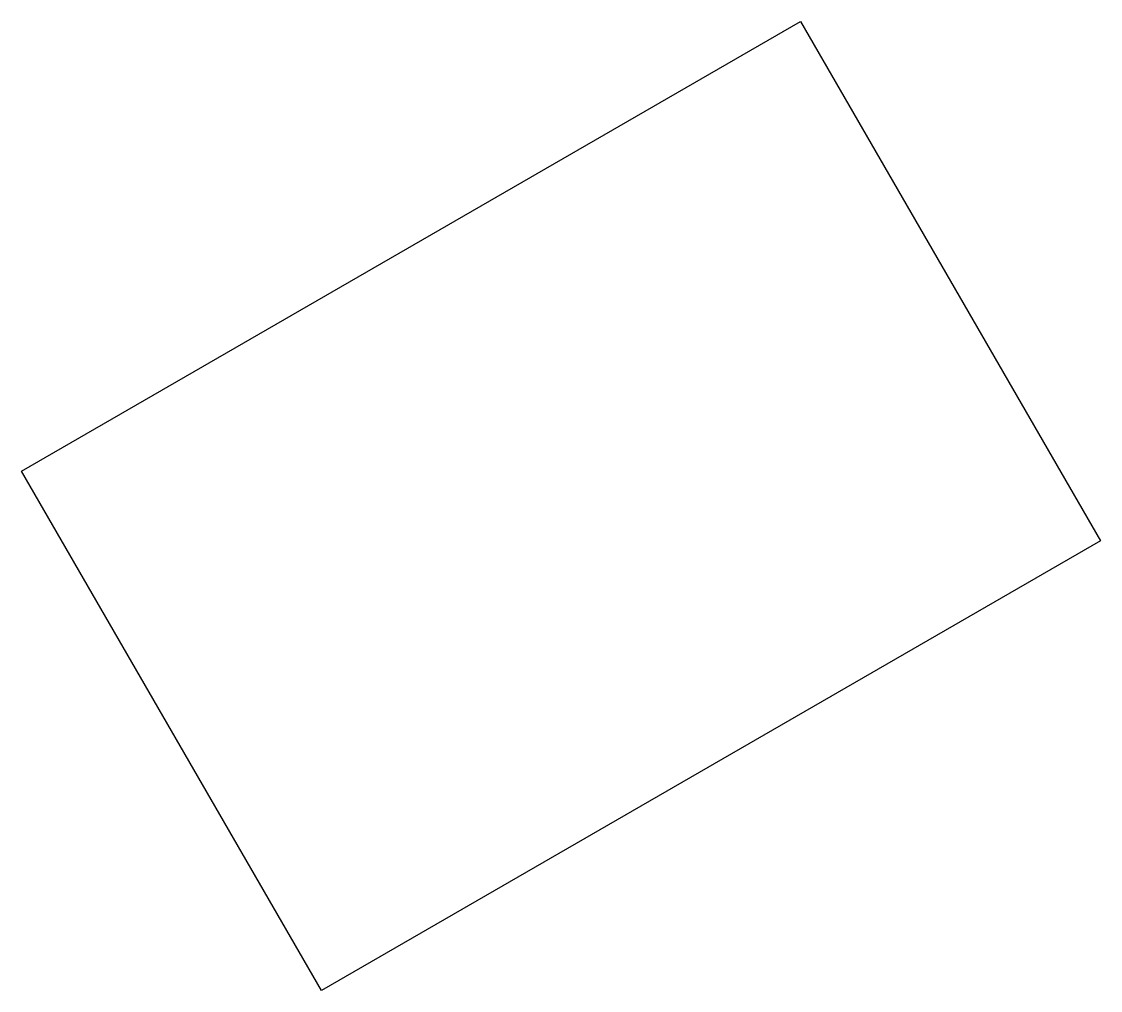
# Model space of a CAD drawing. Units: millimetres at full size, sheet at 1:100. Extents: x -6367 to -2769, y -2161 to 1071.
import ezdxf

# ---------------------------------------------------------------- set-up
doc = ezdxf.new("R2010")
doc.units = ezdxf.units.MM
doc.header["$LTSCALE"] = 100
doc.layers.add('0-0', color=7, linetype='Continuous')

msp = doc.modelspace()

# ---------------------------------------------------------------- linework, layer by layer
at = {"layer": '0-0'}
msp.add_lwpolyline([(-6367.3, -428.6), (-3769.3, 1071.4), (-2769.3, -660.6), (-5367.3, -2160.6)], close=True, dxfattribs=at)

doc.saveas('drawing.dxf')
